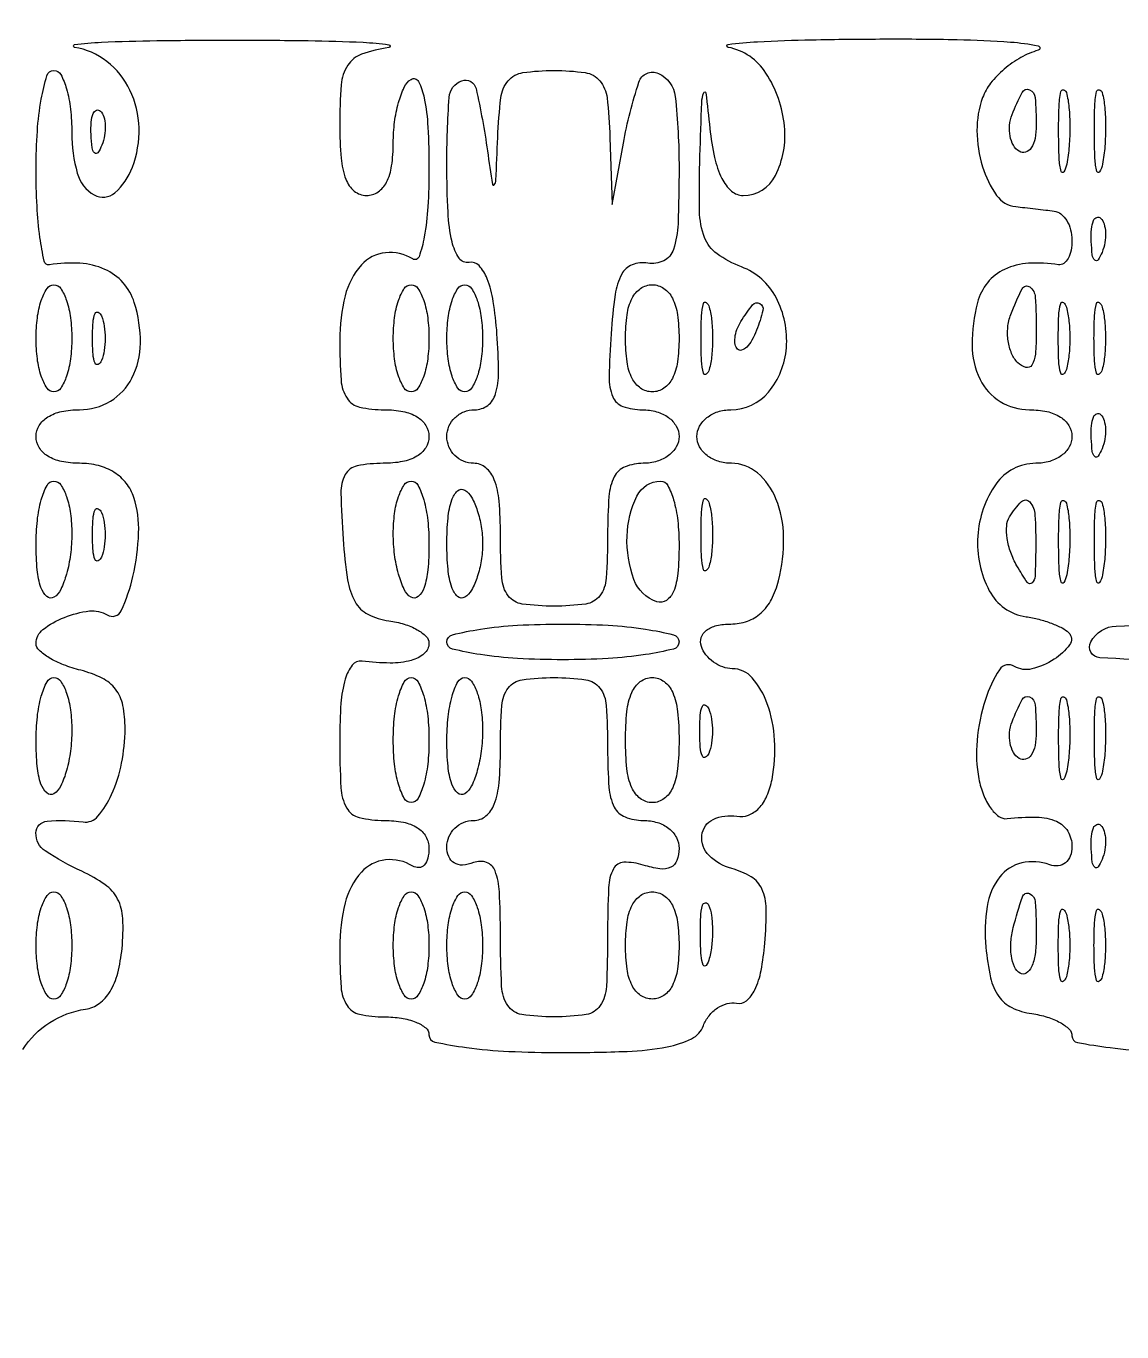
# Model space of a CAD drawing. Extents: x 23 to 255, y 40 to 184.
# Drawn here: x 79.73 to 84.92, y 168.89 to 175.08 of the extents above; entities that cross this region are included whole.
import ezdxf

# ---------------------------------------------------------------- set-up
doc = ezdxf.new("R2010")
doc.units = 0
doc.header["$MEASUREMENT"] = 0

msp = doc.modelspace()

# ---------------------------------------------------------------- linework, layer by layer
for points in [[(207.919475, 175.632891, 0.000007), (191.762556, 175.634099, 0.00002), (173.0434, 175.634494, 0.000013), (151.49745, 175.633531), (95.9364, 175.6296), (95.9364, 167.4234), (95.9364, 159.2172)], [(79.71445, 170.230035, -0.106717), (79.842807, 170.357802, -0.107428), (80.012141, 170.420851, 0.124805), (80.076954, 170.447548, 0.098036), (80.128156, 170.504042, 0.073446), (80.164423, 170.591223, 0.037196), (80.184965, 170.708609, 0.035706), (80.188865, 170.850414, 0.109481), (80.164116, 170.942713, 0.119572), (80.104245, 171.01124, 0.046826), (79.994615, 171.074172, -0.039929), (79.821646, 171.170321, -0.258254), (79.777346, 171.255794, -0.3813), (79.830102, 171.311762, -0.054909), (80.000991, 171.307774, 0.256043), (80.07069, 171.33467, 0.069926), (80.135715, 171.438023, 0.056624), (80.18293, 171.586017, 0.047511), (80.199505, 171.749979, 0.050864), (80.188915, 171.860131, 0.113592), (80.154518, 171.936397, 0.115571), (80.0907, 171.98915, 0.053736), (79.9893, 172.02654, -0.030911), (79.908314, 172.052278, -0.042858), (79.839928, 172.085749, -0.049824), (79.791936, 172.121511, -0.210747), (79.7778, 172.153561, -0.234224), (79.810413, 172.219361, -0.067345), (79.912153, 172.277075, -0.065367), (80.030278, 172.307359, -0.170111), (80.11481, 172.288759, 0.44841), (80.180906, 172.308446, 0.05392), (80.236665, 172.470962, 0.046601), (80.263614, 172.677671, 0.086172), (80.240817, 172.844995, 0.088987), (80.205316, 172.912388, 0.086812), (80.148342, 172.963916, 0.079812), (80.072857, 172.996079, 0.060949), (79.983599, 173.007, -0.049666), (79.898479, 173.015476, -0.088745), (79.83325, 173.041192, -0.116855), (79.792565, 173.08186, -0.139121), (79.7778, 173.1339, -0.139121), (79.792565, 173.18594, -0.116855), (79.83325, 173.226608, -0.088745), (79.898479, 173.252324, -0.049666), (79.983599, 173.2608, 0.135897), (80.129823, 173.30129, 0.140393), (80.232225, 173.41087, 0.117269), (80.272397, 173.575652, 0.078405), (80.2431, 173.7684, 0.104325), (80.189782, 173.862561, 0.107451), (80.103463, 173.925973, 0.090408), (79.985722, 173.954685, 0.053917), (79.84125, 173.947618, -0.398588), (79.816242, 173.9648, -0.017945), (79.796438, 174.077225, -0.021802), (79.782357, 174.225194, -0.012821), (79.7778, 174.4029, -0.017105), (79.783904, 174.581266, -0.027868), (79.802651, 174.731518, -0.026982), (79.829319, 174.843491, -0.332234), (79.8624, 174.8682, -0.277684), (79.89503, 174.848565, -0.052312), (79.922149, 174.781221, -0.042582), (79.940863, 174.685558, -0.027026), (79.947, 174.5721, 0.068279), (79.973191, 174.381203, 0.19827), (80.053707, 174.278344, 0.322581), (80.151071, 174.28899, 0.118398), (80.233973, 174.409623, 0.09869), (80.265873, 174.595828, 0.105919), (80.222385, 174.774987, 0.113978), (80.11319, 174.911085, 0.129572), (79.960196, 174.977572, -0.867025), (79.960327, 174.990578, -0.021533), (80.087294, 175.001921, -0.00822), (80.349445, 175.009685, -0.003292), (80.7084, 175.012048, -0.003361), (81.066916, 175.009638, -0.008533), (81.32717, 175.001696, -0.023978), (81.448604, 174.990061, -0.862917), (81.44865, 174.976805, 0.046692), (81.319485, 174.944695, 0.169107), (81.254176, 174.892738, 0.122025), (81.223479, 174.800379, 0.01951), (81.216, 174.608781, 0.020855), (81.222532, 174.452243, 0.070341), (81.245215, 174.352613, 0.129131), (81.285117, 174.296857, 0.174954), (81.3429, 174.276, 0.150693), (81.397557, 174.292856, 0.12588), (81.437863, 174.338618, 0.083267), (81.46219, 174.415759, 0.034849), (81.4698, 174.524807, -0.031397), (81.476028, 174.623885, -0.037109), (81.494651, 174.715886, -0.040338), (81.52178, 174.78917, -0.146547), (81.5544, 174.8259, -0.441697), (81.589603, 174.815843, -0.065911), (81.616412, 174.737326, -0.036094), (81.633786, 174.599328, -0.013271), (81.639, 174.4029, -0.015023), (81.633582, 174.222623, -0.029496), (81.616542, 174.080181, -0.038065), (81.592058, 173.98592, -0.481251), (81.562034, 173.975182, 0.166263), (81.432666, 174.004663, 0.185392), (81.319172, 173.946716, 0.123004), (81.241622, 173.800385, 0.060712), (81.216, 173.590149, 0.017089), (81.222494, 173.40021, 0.126292), (81.250732, 173.314885, 0.19895), (81.310454, 173.273396, 0.053651), (81.4275, 173.2608, -0.04716), (81.51577, 173.252456, -0.088208), (81.5826, 173.22696, -0.118484), (81.623956, 173.18635, -0.140575), (81.639, 173.1339, -0.141839), (81.623719, 173.081117, -0.119757), (81.581789, 173.040555, -0.087686), (81.513599, 173.015236, -0.045179), (81.422636, 173.007, 0.048534), (81.298623, 172.994934, 0.226224), (81.242508, 172.953246, 0.12807), (81.221909, 172.866116, 0.012405), (81.232286, 172.64745, 0.018998), (81.253607, 172.454788, 0.090757), (81.289238, 172.3505, 0.148332), (81.349974, 172.292072, 0.082798), (81.44865, 172.260866, -0.038382), (81.521521, 172.244738, -0.053191), (81.583085, 172.21865, -0.065793), (81.625399, 172.187244, -0.202946), (81.639, 172.155116, -0.219254), (81.616292, 172.105822, -0.111856), (81.554687, 172.073384, -0.068139), (81.455032, 172.06078, -0.029726), (81.32175, 172.070085, 0.26628), (81.275556, 172.051024, 0.095553), (81.242213, 171.985128, 0.05201), (81.221978, 171.869996, 0.017515), (81.216, 171.699409, 0.012455), (81.221715, 171.470026, 0.113781), (81.248787, 171.374591, 0.211025), (81.308375, 171.329117, 0.059045), (81.4275, 171.315, -0.046667), (81.517515, 171.30658, -0.093033), (81.583934, 171.280661, -0.12462), (81.624313, 171.23862, -0.130045), (81.639, 171.183107, -0.059057), (81.633419, 171.136017, -0.126632), (81.616391, 171.103931, -0.191218), (81.591207, 171.091668, -0.158514), (81.562034, 171.098782, 0.166263), (81.432666, 171.128263, 0.185392), (81.319172, 171.070316, 0.123004), (81.241622, 170.923985, 0.060712), (81.216, 170.713749, 0.017089), (81.222494, 170.52381, 0.126292), (81.250732, 170.438485, 0.19895), (81.310454, 170.396996, 0.053651), (81.4275, 170.3844, -0.038131), (81.508492, 170.378214, -0.057076), (81.576872, 170.359549, -0.074992), (81.623532, 170.332196, -0.226478), (81.639, 170.2998, 0.354008), (81.667004, 170.265204, 0.018848), (81.816512, 170.239211, 0.02188), (82.016543, 170.221019, 0.011736), (82.264449, 170.2152, 0.009248), (82.577899, 170.220998, 0.037546), (82.767439, 170.242325, 0.068238), (82.882387, 170.280847, 0.18837), (82.938895, 170.342885, -0.075812), (82.965744, 170.390025, -0.077468), (83.005255, 170.426619, -0.083823), (83.051002, 170.447335, -0.115039), (83.095996, 170.448635, 0.232006), (83.142995, 170.460924, 0.105254), (83.182434, 170.512873, 0.062905), (83.212112, 170.604269, 0.026237), (83.229699, 170.732919, 0.022623), (83.235972, 170.897198, 0.102941), (83.215923, 170.990245, 0.153659), (83.165175, 171.047835, 0.072064), (83.072736, 171.08688, -0.133648), (82.965679, 171.148391, -0.22392), (82.931449, 171.24424, -0.263896), (82.984509, 171.319578, -0.154694), (83.097, 171.334767, 0.134725), (83.15198, 171.340011, 0.112004), (83.201079, 171.372604, 0.088777), (83.239669, 171.430916, 0.054714), (83.26391, 171.509781, 0.061344), (83.276255, 171.695569, 0.072227), (83.241186, 171.868223, 0.091797), (83.169608, 171.991041, 0.218385), (83.075724, 172.0341, -0.087032), (83.030534, 172.042026, -0.069547), (82.986747, 172.065164, -0.069521), (82.950966, 172.099432, -0.08682), (82.92915, 172.13985, -0.157346), (82.928748, 172.181622, -0.156062), (82.952824, 172.215912, -0.108471), (83.001201, 172.238271, -0.054262), (83.068538, 172.2456, 0.085358), (83.147014, 172.259095, 0.099488), (83.211854, 172.297868, 0.089858), (83.26131, 172.362346, 0.057355), (83.294727, 172.450994, 0.065056), (83.31882, 172.657799, 0.092219), (83.282491, 172.838995, 0.121005), (83.194477, 172.961598, 0.178699), (83.071499, 173.007, -0.076059), (83.009034, 173.016557, -0.089331), (82.956028, 173.044277, -0.100741), (82.920594, 173.085505, -0.127982), (82.908, 173.1339, -0.125389), (82.920331, 173.182296, -0.100779), (82.955044, 173.223523, -0.090193), (83.006969, 173.251232, -0.077727), (83.068149, 173.2608, 0.222982), (83.246998, 173.344733, 0.155612), (83.331906, 173.554584, 0.139839), (83.283267, 173.791911, 0.183895), (83.1195, 173.9376, -0.063722), (83.003459, 173.999583, -0.149735), (82.94418, 174.07665, -0.085479), (82.920317, 174.202176, -0.012296), (82.922222, 174.464256, -0.001414), (82.930987, 174.716865, -0.078832), (82.940105, 174.763066, -0.787697), (82.950594, 174.761846, -0.004101), (82.969628, 174.59325, 0.026788), (82.991584, 174.455262, 0.06253), (83.026031, 174.356707, 0.096322), (83.071633, 174.297115, 0.183403), (83.127262, 174.276, 0.284825), (83.280359, 174.370912, 0.141488), (83.322787, 174.604366, 0.117309), (83.235219, 174.856002, 0.205845), (83.05591, 174.977713, -0.852462), (83.056356, 174.991911, -0.018495), (83.194938, 175.004501, -0.008839), (83.451561, 175.013727, -0.003735), (83.7963, 175.017446, -0.005607), (84.140324, 175.01473, -0.013593), (84.394073, 175.002974, -0.031915), (84.523709, 174.985065, -0.787158), (84.524473, 174.963845, 0.060576), (84.442517, 174.929767, 0.047594), (84.36361, 174.874596, 0.048947), (84.29926, 174.807925, 0.080434), (84.261116, 174.739628, 0.090584), (84.234542, 174.583086, 0.070787), (84.261014, 174.412398, 0.080109), (84.327512, 174.276502, 0.215104), (84.418176, 174.223125, -0.001131), (84.461556, 174.218307, -0.000734), (84.511692, 174.21255, -0.000738), (84.560629, 174.206784, -0.001401), (84.6, 174.201975, -0.138752), (84.632304, 174.188313, -0.086036), (84.659749, 174.15723, -0.0743), (84.678279, 174.113804, -0.063837), (84.6846, 174.0645, -0.048526), (84.679945, 174.016652, -0.075993), (84.665962, 173.97782, -0.105904), (84.645318, 173.953723, -0.204797), (84.62115, 173.947618, 0.053735), (84.479004, 173.954623, 0.094902), (84.36549, 173.925956, 0.114421), (84.284595, 173.862594, 0.106073), (84.237087, 173.7684, 0.064873), (84.211621, 173.567702, 0.112403), (84.24931, 173.404697, 0.143811), (84.34452, 173.299742, 0.137961), (84.482967, 173.2608, -0.051635), (84.56579, 173.252224, -0.089078), (84.629845, 173.226339, -0.115566), (84.670038, 173.185624, -0.138079), (84.6846, 173.1339, -0.131321), (84.671503, 173.084892, -0.103531), (84.634796, 173.043761, -0.089194), (84.579246, 173.016382, -0.070118), (84.512674, 173.007, 0.244303), (84.325194, 172.909582, 0.138201), (84.238232, 172.661932, 0.136841), (84.293011, 172.403608, 0.240512), (84.466795, 172.280122, -0.026685), (84.527632, 172.267847, -0.02587), (84.587462, 172.249066, -0.026788), (84.63823, 172.227033, -0.080767), (84.668752, 172.205048, -0.367251), (84.673486, 172.147072, -0.0977), (84.600362, 172.07846, -0.077389), (84.493603, 172.032778, -0.203603), (84.412974, 172.045117, 0.406539), (84.341187, 172.029163, 0.068265), (84.274485, 171.888767, 0.053796), (84.234941, 171.693416, 0.070396), (84.243731, 171.511659, 0.045146), (84.265365, 171.436174, 0.062319), (84.298744, 171.374166, 0.079001), (84.338072, 171.33409, 0.191251), (84.377477, 171.323641, -0.033155), (84.517646, 171.330998, -0.098949), (84.611136, 171.310964, -0.158483), (84.664634, 171.263785, -0.134232), (84.6846, 171.190755, -0.089908), (84.676539, 171.146287, -0.133862), (84.653536, 171.114392, -0.145521), (84.61913, 171.100216, -0.113763), (84.57885, 171.105266, 0.144361), (84.446685, 171.113809, 0.174425), (84.342441, 171.047349, 0.126246), (84.282323, 170.907769, 0.062763), (84.276474, 170.713928, 0.030449), (84.299163, 170.569739, 0.097568), (84.337893, 170.480988, 0.130594), (84.400021, 170.428116, 0.076218), (84.49425, 170.399666, -0.038382), (84.567121, 170.383538, -0.053191), (84.628685, 170.35745, -0.065793), (84.670999, 170.326044, -0.202946), (84.6846, 170.293916, 0.36111), (84.71041, 170.262839, 0.014772), (84.864772, 170.238703, 0.019872), (85.062796, 170.221666, 0.01205)], [(85.42485, 172.063073, -0.00827), (84.816796, 172.085498, -0.547622), (84.7738, 172.161406, -0.269649), (84.893473, 172.235995, -0.007647), (85.521429, 172.2456, 0.00477)], [(95.69618, 156.092772, 0.000016), (95.717608, 153.083264, 0.196413)]]:
    msp.add_lwpolyline(points, format="xyb")
for points in [[(81.915914, 174.4875, 0.001994), (81.939214, 174.328395, 0.661073), (81.948255, 174.326056, 0.154116), (81.956187, 174.347794, 0.001033), (81.964724, 174.55095, -0.019294), (81.97951, 174.738876, -0.146417), (82.014371, 174.819556, -0.1854), (82.083722, 174.857942, -0.034736), (82.2312, 174.8682, -0.034521), (82.378839, 174.857995, -0.18636), (82.447891, 174.819684, -0.147056), (82.482294, 174.739159, -0.019166), (82.496137, 174.55095), (82.507274, 174.2337), (82.559587, 174.523075, -0.035109), (82.633394, 174.813292, -0.443121), (82.725336, 174.854057, -0.268006), (82.805384, 174.744313, -0.026627), (82.8234, 174.406241, -0.00917), (82.818555, 174.142107, -0.070209), (82.796777, 174.02026, -0.198207), (82.75083, 173.966631, -0.160715), (82.67535, 173.955041, 0.134532), (82.601297, 173.947529, 0.182656), (82.551672, 173.903128, 0.085875), (82.520783, 173.806113, 0.016175), (82.501286, 173.62035, 0.013348), (82.491981, 173.41613, 0.10272), (82.509593, 173.322477, 0.212747), (82.557772, 173.276598, 0.085634), (82.649336, 173.2608, -0.068466), (82.717069, 173.251481, -0.089365), (82.773239, 173.224231, -0.104585), (82.810196, 173.183136, -0.13176), (82.8234, 173.1339, -0.130775), (82.810439, 173.085191, -0.10214), (82.77405, 173.044013, -0.08892), (82.719292, 173.016464, -0.072314), (82.6542, 173.007, 0.094959), (82.567774, 172.990437, 0.184152), (82.516725, 172.94355, 0.098846), (82.49133, 172.850561, 0.017388), (82.485, 172.6686, -0.015744), (82.478503, 172.462314, -0.14616), (82.447988, 172.37955, -0.200505), (82.381427, 172.340414, -0.033956), (82.2312, 172.3302, -0.033956), (82.080973, 172.340414, -0.200505), (82.014412, 172.37955, -0.14616), (81.983897, 172.462314, -0.015744), (81.9774, 172.6686, 0.020272), (81.970921, 172.82834, 0.069535), (81.948319, 172.92945, 0.128937), (81.908438, 172.98588, 0.176579), (81.8505, 173.007, -0.099038), (81.80207, 173.016688, -0.097945), (81.760877, 173.044277, -0.097945), (81.733288, 173.08547, -0.099038), (81.7236, 173.1339, -0.102949), (81.733677, 173.182323, -0.098782), (81.762306, 173.223523, -0.096977), (81.80507, 173.25113, -0.095261), (81.855364, 173.2608, 0.16347), (81.9171, 173.281538, 0.160507), (81.954354, 173.335487, 0.074188), (81.96862, 173.438243, 0.015519), (81.961114, 173.62035, 0.02078), (81.943529, 173.77424, 0.054047), (81.914544, 173.881756, 0.093197), (81.876066, 173.943518, 0.262054), (81.82935, 173.95875, -0.305452), (81.781453, 173.978747, -0.08947), (81.748461, 174.055936, -0.044188), (81.729051, 174.19658, -0.012206), (81.7236, 174.41982, -0.01697), (81.734491, 174.740626, -0.299648), (81.794361, 174.819358, -0.44885), (81.861865, 174.782005, -0.020046)], [(84.5154, 174.609407, -0.045552), (84.509625, 174.546148, -0.099152), (84.491634, 174.501072, -0.177225), (84.465075, 174.481191, -0.214542), (84.434495, 174.485216, -0.126981), (84.407184, 174.513687, -0.081026), (84.391355, 174.557012, -0.072258), (84.389084, 174.608196, -0.066719), (84.401246, 174.659409, -0.027681), (84.448217, 174.764096, -0.395517), (84.483488, 174.776589, -0.275668), (84.510069, 174.739354, -0.020503)], [(84.659834, 174.425036, -0.082665), (84.645972, 174.387635, -0.67161), (84.633348, 174.38931, -0.053901), (84.624097, 174.451215, -0.008901), (84.621335, 174.5721, -0.009782), (84.623102, 174.693791, -0.038992), (84.631438, 174.767895, -0.417468), (84.644312, 174.776512, -0.285845), (84.658127, 174.763436, -0.041951), (84.670301, 174.693435, -0.020826), (84.67451, 174.603368, -0.020511), (84.671116, 174.509051, -0.028254)], [(84.829034, 174.425036, -0.082665), (84.815172, 174.387635, -0.67161), (84.802548, 174.38931, -0.053901), (84.793297, 174.451215, -0.008901), (84.790535, 174.5721, -0.009782), (84.792302, 174.693791, -0.038992), (84.800638, 174.767895, -0.417468), (84.813512, 174.776512, -0.285845), (84.827327, 174.763436, -0.041951), (84.839501, 174.693435, -0.020826), (84.84371, 174.603368, -0.020511), (84.840316, 174.509051, -0.028254)], [(80.089391, 174.513938, -0.054073), (80.070648, 174.478687, -0.470617), (80.05523, 174.477228, -0.168741), (80.043274, 174.501911, -0.018894), (80.038279, 174.56505, -0.028489), (80.039209, 174.623947, -0.077125), (80.048576, 174.664554, -0.208169), (80.064197, 174.679997, -0.296942), (80.082713, 174.676088, -0.126455), (80.099061, 174.648429, -0.060344), (80.105758, 174.607372, -0.05415), (80.102592, 174.560203, -0.051402)], [(84.826991, 174.006338, -0.054073), (84.808248, 173.971087, -0.470617), (84.79283, 173.969628, -0.168741), (84.780874, 173.994311, -0.018894), (84.775879, 174.05745, -0.028489), (84.776809, 174.116347, -0.077125), (84.786176, 174.156954, -0.208169), (84.801797, 174.172397, -0.296942), (84.820313, 174.168488, -0.126455), (84.836661, 174.140829, -0.060344), (84.843358, 174.099772, -0.05415), (84.840192, 174.052603, -0.051402)], [(79.947, 173.5992, -0.031626), (79.940844, 173.501973, -0.048861), (79.922149, 173.419954, -0.06271), (79.894909, 173.363129, -0.254951), (79.8624, 173.3454, -0.254951), (79.829891, 173.363129, -0.06271), (79.802651, 173.419954, -0.048861), (79.783956, 173.501973, -0.031626), (79.7778, 173.5992, -0.031626), (79.783956, 173.696427, -0.048861), (79.802651, 173.778446, -0.06271), (79.829891, 173.835271, -0.254951), (79.8624, 173.853, -0.254951), (79.894909, 173.835271, -0.06271), (79.922149, 173.778446, -0.048861), (79.940844, 173.696427, -0.031626)], [(81.639, 173.5992, -0.031626), (81.632844, 173.501973, -0.048861), (81.614149, 173.419954, -0.06271), (81.586909, 173.363129, -0.254951), (81.5544, 173.3454, -0.254951), (81.521891, 173.363129, -0.06271), (81.494651, 173.419954, -0.048861), (81.475956, 173.501973, -0.031626), (81.4698, 173.5992, -0.031626), (81.475956, 173.696427, -0.048861), (81.494651, 173.778446, -0.06271), (81.521891, 173.835271, -0.254951), (81.5544, 173.853, -0.254951), (81.586909, 173.835271, -0.06271), (81.614149, 173.778446, -0.048861), (81.632844, 173.696427, -0.031626)], [(81.8928, 173.5992, -0.031626), (81.886644, 173.501973, -0.048861), (81.867949, 173.419954, -0.06271), (81.840709, 173.363129, -0.254951), (81.8082, 173.3454, -0.254951), (81.775691, 173.363129, -0.06271), (81.748451, 173.419954, -0.048861), (81.729756, 173.501973, -0.031626), (81.7236, 173.5992, -0.031626), (81.729756, 173.696427, -0.048861), (81.748451, 173.778446, -0.06271), (81.775691, 173.835271, -0.254951), (81.8082, 173.853, -0.254951), (81.840709, 173.835271, -0.06271), (81.867949, 173.778446, -0.048861), (81.886644, 173.696427, -0.031626)], [(82.8234, 173.5992, -0.033607), (82.815874, 173.487352, -0.082504), (82.791675, 173.40885, -0.12651), (82.751402, 173.362497, -0.152103), (82.6965, 173.3454, -0.152103), (82.641598, 173.362497, -0.12651), (82.601325, 173.40885, -0.082504), (82.577126, 173.487352, -0.033607), (82.5696, 173.5992, -0.033607), (82.577126, 173.711048, -0.082504), (82.601325, 173.78955, -0.12651), (82.641598, 173.835903, -0.152103), (82.6965, 173.853, -0.152103), (82.751402, 173.835903, -0.12651), (82.791675, 173.78955, -0.082504), (82.815874, 173.711048, -0.033607)], [(84.5154, 173.62458, -0.021122), (84.511133, 173.523628, -0.118077), (84.49425, 173.472602, -0.331216), (84.466145, 173.461491, -0.1313), (84.428027, 173.483533, -0.097797), (84.398618, 173.527415, -0.062809), (84.382218, 173.586673, -0.059835), (84.380596, 173.651509, -0.068079), (84.394778, 173.711953, -0.024573), (84.448608, 173.833951, -0.462562), (84.484476, 173.842714, -0.226141), (84.510786, 173.794451, -0.013579)], [(80.087629, 173.49345, -0.174857), (80.071785, 173.475736, -0.447206), (80.057493, 173.480892, -0.078554), (80.047597, 173.523784, -0.017491), (80.044958, 173.5992, -0.017491), (80.047597, 173.674616, -0.078554), (80.057493, 173.717508, -0.447206), (80.071785, 173.722664, -0.174857), (80.087629, 173.70495, -0.057986), (80.100855, 173.656727, -0.037979), (80.105231, 173.5992, -0.037979), (80.100855, 173.541673, -0.057986)], [(82.966317, 173.45115, -0.161593), (82.952078, 173.429227, -0.542911), (82.938992, 173.433569, -0.052887), (82.929972, 173.493282, -0.011065), (82.927627, 173.5992, -0.011065), (82.929972, 173.705118, -0.052887), (82.938992, 173.764831, -0.542911), (82.952078, 173.769173, -0.161593), (82.966317, 173.74725, -0.039571), (82.978348, 173.679801, -0.024357), (82.982276, 173.5992, -0.024357), (82.978348, 173.518599, -0.039571)], [(83.190993, 173.637851, -0.035865), (83.168891, 173.590671, -0.069269), (83.143769, 173.557495, -0.118528), (83.119962, 173.542951, -0.281567), (83.100577, 173.547623, -0.156651), (83.089241, 173.569687, -0.070517), (83.088482, 173.602604, -0.059701), (83.097676, 173.640667, -0.049364), (83.116021, 173.678171, -0.030391), (83.172016, 173.757552, -0.36195), (83.206242, 173.76453, -0.344086), (83.220741, 173.731583, -0.029555)], [(84.658317, 173.45115, -0.161593), (84.644078, 173.429227, -0.542911), (84.630992, 173.433569, -0.052887), (84.621972, 173.493282, -0.011065), (84.619627, 173.5992, -0.011065), (84.621972, 173.705118, -0.052887), (84.630992, 173.764831, -0.542911), (84.644078, 173.769173, -0.161593), (84.658317, 173.74725, -0.039571), (84.670348, 173.679801, -0.024357), (84.674276, 173.5992, -0.024357), (84.670348, 173.518599, -0.039571)], [(84.827517, 173.45115, -0.161593), (84.813278, 173.429227, -0.542911), (84.800192, 173.433569, -0.052887), (84.791172, 173.493282, -0.011065), (84.788827, 173.5992, -0.011065), (84.791172, 173.705118, -0.052887), (84.800192, 173.764831, -0.542911), (84.813278, 173.769173, -0.161593), (84.827517, 173.74725, -0.039571), (84.839548, 173.679801, -0.024357), (84.843476, 173.5992, -0.024357), (84.839548, 173.518599, -0.039571)], [(84.826991, 173.075738, -0.054073), (84.808248, 173.040487, -0.470617), (84.79283, 173.039028, -0.168741), (84.780874, 173.063711, -0.018894), (84.775879, 173.12685, -0.028489), (84.776809, 173.185747, -0.077125), (84.786176, 173.226354, -0.208169), (84.801797, 173.241797, -0.296942), (84.820313, 173.237888, -0.126455), (84.836661, 173.210229, -0.060344), (84.843358, 173.169172, -0.05415), (84.840192, 173.122003, -0.051402)], [(79.947, 172.673593, -0.031397), (79.940772, 172.574515, -0.037109), (79.922149, 172.482514, -0.040338), (79.89502, 172.40923, -0.146547), (79.8624, 172.3725, -0.336396), (79.82877, 172.375719, -0.125298), (79.80122, 172.41804, -0.059005), (79.783281, 172.50225, -0.023007), (79.7778, 172.621307, -0.02657), (79.783935, 172.736681, -0.04194), (79.802651, 172.833954, -0.051215), (79.829756, 172.90256, -0.280045), (79.8624, 172.9224, -0.251914), (79.894895, 172.904919, -0.064068), (79.922149, 172.849313, -0.049716), (79.940841, 172.768903, -0.032276)], [(81.639, 172.621307, -0.023007), (81.633519, 172.50225, -0.059005), (81.61558, 172.41804, -0.125298), (81.58803, 172.375719, -0.336396), (81.5544, 172.3725, -0.146547), (81.52178, 172.40923, -0.040338), (81.494651, 172.482514, -0.037109), (81.476028, 172.574515, -0.031397), (81.4698, 172.673593, -0.032276), (81.475959, 172.768903, -0.049716), (81.494651, 172.849313, -0.064068), (81.521905, 172.904919, -0.251914), (81.5544, 172.9224, -0.280045), (81.587044, 172.90256, -0.051215), (81.614149, 172.833954, -0.04194), (81.632865, 172.736681, -0.02657)], [(82.8234, 172.61925, -0.02183), (82.817547, 172.485247, -0.072277), (82.797329, 172.399519, -0.152734), (82.763382, 172.357457, -0.231521), (82.71765, 172.35131, -0.228978), (82.60981, 172.456216, -0.095632), (82.57701, 172.661675, -0.10491), (82.623871, 172.851985, -0.287638), (82.736145, 172.9224, -0.276635), (82.769792, 172.902241, -0.052799), (82.797769, 172.83335, -0.042867), (82.81707, 172.735408, -0.027229)], [(81.8928, 172.6263, -0.038534), (81.886551, 172.545331, -0.041947), (81.867949, 172.468622, -0.04604), (81.840719, 172.406612, -0.128561), (81.8082, 172.3725, -0.340586), (81.774516, 172.37598, -0.123006), (81.746983, 172.419266, -0.057972), (81.729069, 172.505022, -0.022534), (81.7236, 172.6263, -0.022534), (81.729069, 172.747578, -0.057972), (81.746983, 172.833334, -0.123006), (81.774516, 172.87662, -0.340586), (81.8082, 172.8801, -0.128561), (81.840719, 172.845988, -0.04604), (81.867949, 172.783978, -0.041947), (81.886551, 172.707269, -0.038534)], [(80.087629, 172.56285, -0.174857), (80.071785, 172.545136, -0.447206), (80.057493, 172.550292, -0.078554), (80.047597, 172.593184, -0.017491), (80.044958, 172.6686, -0.017491), (80.047597, 172.744016, -0.078554), (80.057493, 172.786908, -0.447206), (80.071785, 172.792064, -0.174857), (80.087629, 172.77435, -0.057986), (80.100855, 172.726127, -0.037979), (80.105231, 172.6686, -0.037979), (80.100855, 172.611073, -0.057986)], [(82.966317, 172.52055, -0.161593), (82.952078, 172.498627, -0.542911), (82.938992, 172.502969, -0.052887), (82.929972, 172.562682, -0.011065), (82.927627, 172.6686, -0.011065), (82.929972, 172.774518, -0.052887), (82.938992, 172.834231, -0.542911), (82.952078, 172.838573, -0.161593), (82.966317, 172.81665, -0.039571), (82.978348, 172.749201, -0.024357), (82.982276, 172.6686, -0.024357), (82.978348, 172.587999, -0.039571)], [(84.512827, 172.60515, -0.007077), (84.509461, 172.471653, -0.196561), (84.49527, 172.440507, -0.460563), (84.473116, 172.442912, -0.018036), (84.423649, 172.52122, -0.046456), (84.394361, 172.584331, -0.048398), (84.37772, 172.650908, -0.053382), (84.375221, 172.711028, -0.122724), (84.388914, 172.75387, -0.059038), (84.445962, 172.825654, -0.439837), (84.484682, 172.823818, -0.16059), (84.50917, 172.761823, -0.0172)], [(84.659834, 172.479236, -0.082665), (84.645972, 172.441835, -0.67161), (84.633348, 172.44351, -0.053901), (84.624097, 172.505415, -0.008901), (84.621335, 172.6263, -0.009782), (84.623102, 172.747991, -0.038992), (84.631438, 172.822095, -0.417468), (84.644312, 172.830712, -0.285845), (84.658127, 172.817636, -0.041951), (84.670301, 172.747635, -0.020826), (84.67451, 172.657568, -0.020511), (84.671116, 172.563251, -0.028254)], [(84.829034, 172.479236, -0.082665), (84.815172, 172.441835, -0.67161), (84.802548, 172.44351, -0.053901), (84.793297, 172.505415, -0.008901), (84.790535, 172.6263, -0.009782), (84.792302, 172.747991, -0.038992), (84.800638, 172.822095, -0.417468), (84.813512, 172.830712, -0.285845), (84.827327, 172.817636, -0.041951), (84.839501, 172.747635, -0.020826), (84.84371, 172.657568, -0.020511), (84.840316, 172.563251, -0.028254)], [(82.8234, 172.161, -0.345347), (82.796827, 172.127115, -0.022017), (82.664775, 172.100804, -0.024301), (82.488094, 172.082352, -0.013867), (82.2735, 172.0764, -0.013867), (82.058906, 172.082352, -0.024301), (81.882225, 172.100804, -0.022017), (81.750173, 172.127115, -0.345347), (81.7236, 172.161, -0.345347), (81.750173, 172.194885, -0.022017), (81.882225, 172.221196, -0.024301), (82.058906, 172.239648, -0.013867), (82.2735, 172.2456, -0.013867), (82.488094, 172.239648, -0.024301), (82.664775, 172.221196, -0.022017), (82.796827, 172.194885, -0.345347)], [(79.947, 171.742993, -0.031397), (79.940772, 171.643915, -0.037109), (79.922149, 171.551914, -0.040338), (79.89502, 171.47863, -0.146547), (79.8624, 171.4419, -0.336396), (79.82877, 171.445119, -0.125298), (79.80122, 171.48744, -0.059005), (79.783281, 171.57165, -0.023007), (79.7778, 171.690707, -0.02657), (79.783935, 171.806081, -0.04194), (79.802651, 171.903354, -0.051215), (79.829756, 171.97196, -0.280045), (79.8624, 171.9918, -0.251914), (79.894895, 171.974319, -0.064068), (79.922149, 171.918713, -0.049716), (79.940841, 171.838303, -0.032276)], [(81.639, 171.6957, -0.027026), (81.632863, 171.582242, -0.042582), (81.614149, 171.486579, -0.052312), (81.58703, 171.419235, -0.277684), (81.5544, 171.3996, -0.277684), (81.52177, 171.419235, -0.052312), (81.494651, 171.486579, -0.042582), (81.475937, 171.582242, -0.027026), (81.4698, 171.6957, -0.027026), (81.475937, 171.809158, -0.042582), (81.494651, 171.904821, -0.052312), (81.52177, 171.972165, -0.277684), (81.5544, 171.9918, -0.277684), (81.58703, 171.972165, -0.052312), (81.614149, 171.904821, -0.042582), (81.632863, 171.809158, -0.027026)], [(81.8928, 171.742993, -0.031397), (81.886572, 171.643915, -0.037109), (81.867949, 171.551914, -0.040338), (81.84082, 171.47863, -0.146547), (81.8082, 171.4419, -0.336396), (81.77457, 171.445119, -0.125298), (81.74702, 171.48744, -0.059005), (81.729081, 171.57165, -0.023007), (81.7236, 171.690707, -0.02657), (81.729735, 171.806081, -0.04194), (81.748451, 171.903354, -0.051215), (81.775556, 171.97196, -0.280045), (81.8082, 171.9918, -0.251914), (81.840695, 171.974319, -0.064068), (81.867949, 171.918713, -0.049716), (81.886641, 171.838303, -0.032276)], [(82.485, 171.6534, 0.017388), (82.49133, 171.471439, 0.098846), (82.516725, 171.37845, 0.184152), (82.567774, 171.331563, 0.094959), (82.6542, 171.315, -0.071988), (82.720792, 171.305362, -0.094596), (82.775262, 171.277275, -0.107599), (82.810738, 171.23444, -0.119902), (82.8234, 171.182399, -0.088639), (82.813192, 171.125269, -0.197727), (82.783828, 171.09337, -0.144755), (82.732681, 171.085702, -0.042184), (82.6542, 171.1035, 0.082112), (82.561998, 171.11682, 0.276741), (82.512472, 171.085745, 0.108091), (82.489515, 170.997724, 0.009947), (82.485, 170.770801, -0.011769), (82.479284, 170.52802, -0.134321), (82.449958, 170.43775, -0.214096), (82.383817, 170.39556, -0.036512), (82.2312, 170.3844, -0.036705), (82.078449, 170.395629, -0.21493), (82.012323, 170.438029, -0.133534), (81.98307, 170.528816, -0.011554), (81.9774, 170.774151, 0.012076), (81.972522, 170.976119, 0.07713), (81.952006, 171.076165, 0.221214), (81.911773, 171.1159, 0.17943), (81.8505, 171.115206, -0.075244), (81.798474, 171.10378, -0.151899), (81.758063, 171.113476, -0.166113), (81.732585, 171.143443, -0.094119), (81.7236, 171.190755, -0.10122), (81.733298, 171.238168, -0.098432), (81.760877, 171.278503, -0.097416), (81.802066, 171.305525, -0.096899), (81.8505, 171.315, 0.176579), (81.908438, 171.33612, 0.128937), (81.948319, 171.39255, 0.069535), (81.970921, 171.49366, 0.020272), (81.9774, 171.6534, -0.015744), (81.983897, 171.859686, -0.14616), (82.014412, 171.94245, -0.200505), (82.080973, 171.981586, -0.033956), (82.2312, 171.9918, -0.033956), (82.381427, 171.981586, -0.200505), (82.447988, 171.94245, -0.14616), (82.478503, 171.859686, -0.015744)], [(82.8234, 171.6957, -0.025511), (82.816472, 171.559999, -0.075863), (82.793186, 171.4701, -0.129352), (82.753135, 171.418726, -0.164293), (82.6965, 171.3996, -0.164293), (82.639865, 171.418726, -0.129352), (82.599814, 171.4701, -0.075863), (82.576528, 171.559999, -0.025511), (82.5696, 171.6957, -0.025511), (82.576528, 171.831401, -0.075863), (82.599814, 171.9213, -0.129352), (82.639865, 171.972674, -0.164293), (82.6965, 171.9918, -0.164293), (82.753135, 171.972674, -0.129352), (82.793186, 171.9213, -0.075863), (82.816472, 171.831401, -0.025511)], [(82.964029, 171.63225, -0.174857), (82.948185, 171.614536, -0.447206), (82.933893, 171.619692, -0.078554), (82.923997, 171.662584, -0.017491), (82.921358, 171.738, -0.017491), (82.923997, 171.813416, -0.078554), (82.933893, 171.856308, -0.447206), (82.948185, 171.861464, -0.174857), (82.964029, 171.84375, -0.057986), (82.977255, 171.795527, -0.037979), (82.981631, 171.738, -0.037979), (82.977255, 171.680473, -0.057986)], [(84.5154, 171.733007, -0.045552), (84.509625, 171.669748, -0.099152), (84.491634, 171.624672, -0.177225), (84.465075, 171.604791, -0.214542), (84.434495, 171.608816, -0.126981), (84.407184, 171.637287, -0.081026), (84.391355, 171.680612, -0.072258), (84.389084, 171.731796, -0.066719), (84.401246, 171.783009, -0.027681), (84.448217, 171.887696, -0.395517), (84.483488, 171.900189, -0.275668), (84.510069, 171.862954, -0.020503)], [(84.659834, 171.548636, -0.082665), (84.645972, 171.511235, -0.67161), (84.633348, 171.51291, -0.053901), (84.624097, 171.574815, -0.008901), (84.621335, 171.6957, -0.009782), (84.623102, 171.817391, -0.038992), (84.631438, 171.891495, -0.417468), (84.644312, 171.900112, -0.285845), (84.658127, 171.887036, -0.041951), (84.670301, 171.817035, -0.020826), (84.67451, 171.726968, -0.020511), (84.671116, 171.632651, -0.028254)], [(84.829034, 171.548636, -0.082665), (84.815172, 171.511235, -0.67161), (84.802548, 171.51291, -0.053901), (84.793297, 171.574815, -0.008901), (84.790535, 171.6957, -0.009782), (84.792302, 171.817391, -0.038992), (84.800638, 171.891495, -0.417468), (84.813512, 171.900112, -0.285845), (84.827327, 171.887036, -0.041951), (84.839501, 171.817035, -0.020826), (84.84371, 171.726968, -0.020511), (84.840316, 171.632651, -0.028254)], [(84.826991, 171.129937, -0.054073), (84.808248, 171.094687, -0.470617), (84.79283, 171.093228, -0.168741), (84.780874, 171.117911, -0.018894), (84.775879, 171.18105, -0.028489), (84.776809, 171.239947, -0.077125), (84.786176, 171.280554, -0.208169), (84.801797, 171.295997, -0.296942), (84.820313, 171.292087, -0.126455), (84.836661, 171.264429, -0.060344), (84.843358, 171.223372, -0.05415), (84.840192, 171.176203, -0.051402)], [(79.947, 170.7228, -0.031626), (79.940844, 170.625573, -0.048861), (79.922149, 170.543554, -0.06271), (79.894909, 170.486729, -0.254951), (79.8624, 170.469, -0.254951), (79.829891, 170.486729, -0.06271), (79.802651, 170.543554, -0.048861), (79.783956, 170.625573, -0.031626), (79.7778, 170.7228, -0.031626), (79.783956, 170.820027, -0.048861), (79.802651, 170.902046, -0.06271), (79.829891, 170.958871, -0.254951), (79.8624, 170.9766, -0.254951), (79.894909, 170.958871, -0.06271), (79.922149, 170.902046, -0.048861), (79.940844, 170.820027, -0.031626)], [(81.639, 170.7228, -0.031626), (81.632844, 170.625573, -0.048861), (81.614149, 170.543554, -0.06271), (81.586909, 170.486729, -0.254951), (81.5544, 170.469, -0.254951), (81.521891, 170.486729, -0.06271), (81.494651, 170.543554, -0.048861), (81.475956, 170.625573, -0.031626), (81.4698, 170.7228, -0.031626), (81.475956, 170.820027, -0.048861), (81.494651, 170.902046, -0.06271), (81.521891, 170.958871, -0.254951), (81.5544, 170.9766, -0.254951), (81.586909, 170.958871, -0.06271), (81.614149, 170.902046, -0.048861), (81.632844, 170.820027, -0.031626)], [(81.8928, 170.7228, -0.031626), (81.886644, 170.625573, -0.048861), (81.867949, 170.543554, -0.06271), (81.840709, 170.486729, -0.254951), (81.8082, 170.469, -0.254951), (81.775691, 170.486729, -0.06271), (81.748451, 170.543554, -0.048861), (81.729756, 170.625573, -0.031626), (81.7236, 170.7228, -0.031626), (81.729756, 170.820027, -0.048861), (81.748451, 170.902046, -0.06271), (81.775691, 170.958871, -0.254951), (81.8082, 170.9766, -0.254951), (81.840709, 170.958871, -0.06271), (81.867949, 170.902046, -0.048861), (81.886644, 170.820027, -0.031626)], [(82.8234, 170.7228, -0.033607), (82.815874, 170.610952, -0.082504), (82.791675, 170.53245, -0.12651), (82.751402, 170.486097, -0.152103), (82.6965, 170.469, -0.152103), (82.641598, 170.486097, -0.12651), (82.601325, 170.53245, -0.082504), (82.577126, 170.610952, -0.033607), (82.5696, 170.7228, -0.033607), (82.577126, 170.834648, -0.082504), (82.601325, 170.91315, -0.12651), (82.641598, 170.959503, -0.152103), (82.6965, 170.9766, -0.152103), (82.751402, 170.959503, -0.12651), (82.791675, 170.91315, -0.082504), (82.815874, 170.834648, -0.033607)], [(84.5154, 170.760107, -0.034022), (84.509968, 170.680363, -0.072514), (84.492882, 170.621126, -0.140077), (84.467727, 170.591498, -0.293546), (84.438742, 170.590991, -0.15438), (84.412566, 170.621391, -0.064046), (84.397594, 170.674129, -0.054994), (84.395063, 170.739277, -0.046215), (84.406309, 170.807484, -0.01719), (84.449832, 170.953249, -0.439388), (84.483682, 170.968295, -0.284356), (84.510929, 170.92906, -0.013228)], [(82.966627, 170.66096, -0.087174), (82.951709, 170.628332, -0.597527), (82.938163, 170.629816, -0.080377), (82.927928, 170.67473, -0.012823), (82.924493, 170.7651, -0.014395), (82.925995, 170.856478, -0.052471), (82.934656, 170.913755, -0.333666), (82.948365, 170.924656, -0.31318), (82.963492, 170.91476, -0.06278), (82.976899, 170.864174, -0.030339), (82.981794, 170.797249, -0.029507), (82.978463, 170.725899, -0.037336)], [(84.658317, 170.57475, -0.161593), (84.644078, 170.552827, -0.542911), (84.630992, 170.557169, -0.052887), (84.621972, 170.616882, -0.011065), (84.619627, 170.7228, -0.011065), (84.621972, 170.828718, -0.052887), (84.630992, 170.888431, -0.542911), (84.644078, 170.892773, -0.161593), (84.658317, 170.87085, -0.039571), (84.670348, 170.803401, -0.024357), (84.674276, 170.7228, -0.024357), (84.670348, 170.642199, -0.039571)], [(84.827517, 170.57475, -0.161593), (84.813278, 170.552827, -0.542911), (84.800192, 170.557169, -0.052887), (84.791172, 170.616882, -0.011065), (84.788827, 170.7228, -0.011065), (84.791172, 170.828718, -0.052887), (84.800192, 170.888431, -0.542911), (84.813278, 170.892773, -0.161593), (84.827517, 170.87085, -0.039571), (84.839548, 170.803401, -0.024357), (84.843476, 170.7228, -0.024357), (84.839548, 170.642199, -0.039571)]]:
    msp.add_lwpolyline(points, format="xyb", close=True)

doc.saveas('drawing.dxf')
